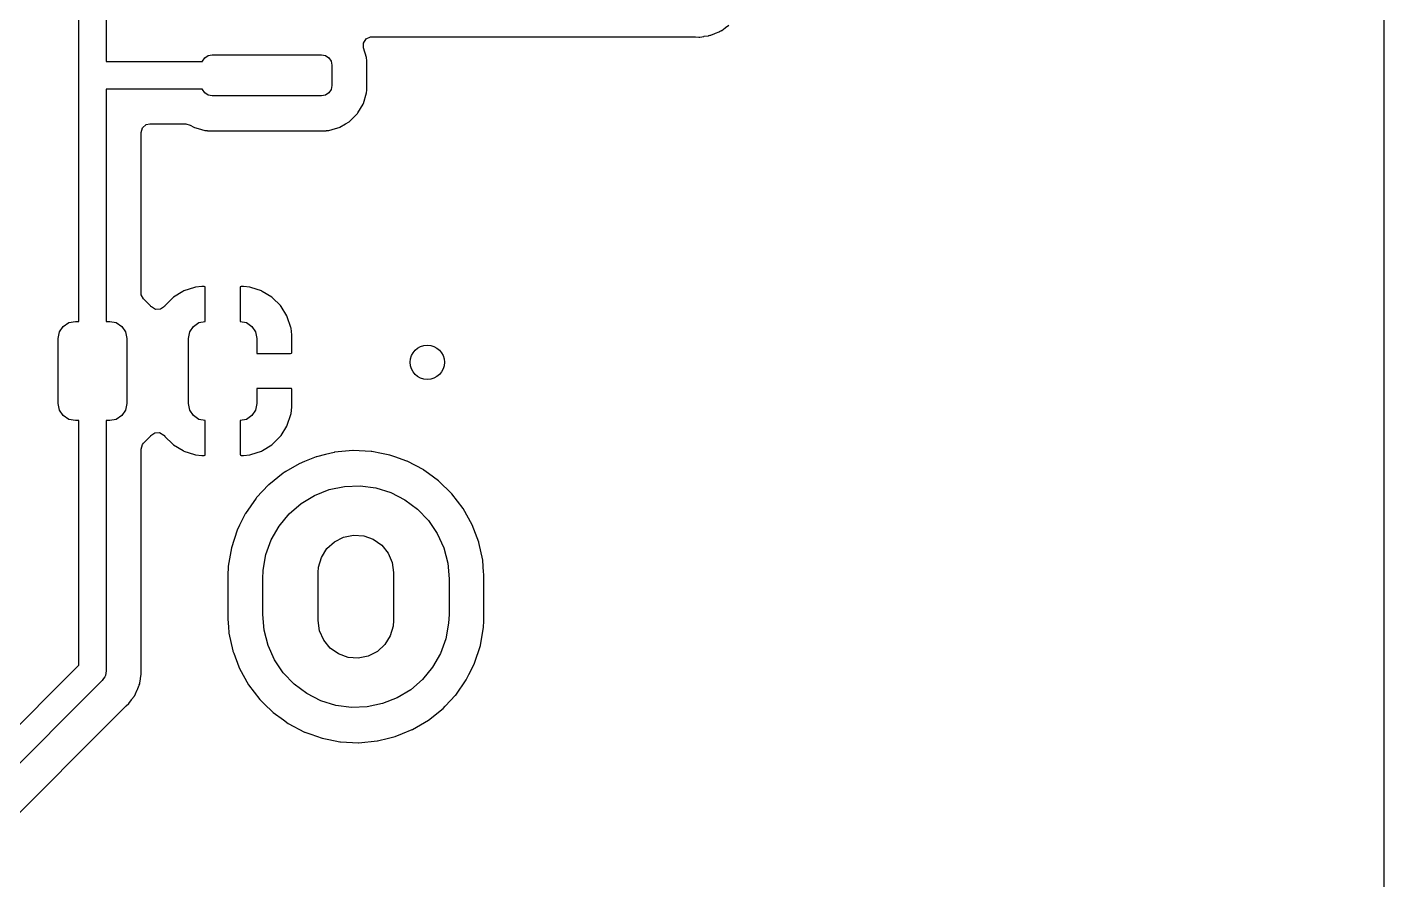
# Model space of a CAD drawing. Extents: x 84 to 124, y -235 to -33.
# Drawn here: x 104.14 to 123.95, y -87.45 to -75 of the extents above; entities that cross this region are included whole.
import ezdxf

# ---------------------------------------------------------------- set-up
doc = ezdxf.new("R2010")
doc.units = 0
doc.layers.add('BLACK', color=7, linetype='CONTINUOUS')

msp = doc.modelspace()

# ---------------------------------------------------------------- linework, layer by layer
at = {"layer": 'BLACK', "linetype": 'CONTINUOUS'}
for p, q in [((123.951, -33.0295), (123.951, -234.96)), ((104.895, -79.295), (104.895, -68.045)), ((105.295, -68.045), (105.295, -75.502)), ((114.19, -75.0871), (114.243, -75.0672)), ((114.243, -75.0672), (114.25, -75.0645)), ((114.243, -75.0672), (114.243, -75.0672)), ((114.25, -75.0645), (114.256, -75.0602)), ((114.256, -75.0602), (114.258, -75.0589)), ((114.258, -75.0589), (114.273, -75.0507)), ((114.273, -75.0507), (114.275, -75.0494)), ((114.275, -75.0494), (114.282, -75.0463)), ((114.282, -75.0463), (114.333, -75.0074)), ((114.333, -75.0074), (114.338, -75.0035)), ((114.338, -75.0035), (114.385, -74.9717)), ((109.053, -75.2307), (109.092, -75.171)), ((109.053, -75.3017), (109.053, -75.2307)), ((109.092, -75.171), (109.156, -75.1417)), ((109.156, -75.1417), (109.174, -75.1405)), ((109.174, -75.1405), (113.89, -75.1405)), ((113.89, -75.1405), (113.899, -75.1408)), ((113.899, -75.1408), (113.949, -75.1442)), ((113.949, -75.1442), (113.949, -75.1442)), ((113.949, -75.1442), (113.956, -75.1447)), ((113.956, -75.1447), (113.964, -75.1434)), ((113.964, -75.1434), (113.99, -75.1388)), ((113.964, -75.1434), (113.964, -75.1434)), ((113.99, -75.1388), (114.019, -75.1337)), ((114.019, -75.1337), (114.026, -75.1328)), ((114.026, -75.1328), (114.089, -75.1251)), ((114.089, -75.1251), (114.096, -75.1224)), ((114.096, -75.1224), (114.099, -75.1218)), ((114.099, -75.1218), (114.115, -75.1173)), ((114.115, -75.1173), (114.118, -75.1166)), ((114.118, -75.1166), (114.125, -75.1152)), ((114.125, -75.1152), (114.184, -75.0896)), ((114.184, -75.0896), (114.19, -75.0871)), ((106.701, -75.4946), (106.734, -75.4459)), ((106.734, -75.4459), (106.783, -75.4134)), ((106.783, -75.4134), (106.84, -75.402)), ((106.84, -75.402), (108.44, -75.402)), ((108.44, -75.402), (108.497, -75.4134)), ((108.497, -75.4134), (108.546, -75.4459)), ((108.546, -75.4459), (108.579, -75.4946)), ((109.094, -75.442), (109.053, -75.3017)), ((109.096, -75.4482), (109.094, -75.442)), ((109.094, -75.442), (109.094, -75.442)), ((109.099, -75.4855), (109.096, -75.4482)), ((105.295, -75.502), (106.7, -75.502)), ((106.7, -75.502), (106.701, -75.4946)), ((108.579, -75.4946), (108.59, -75.552)), ((108.59, -75.552), (108.59, -75.852)), ((109.099, -75.9185), (109.099, -75.4855)), ((108.59, -75.852), (108.579, -75.9094)), ((106.7, -75.902), (105.295, -75.902)), ((105.295, -75.902), (105.295, -79.295)), ((106.701, -75.9094), (106.7, -75.902)), ((106.734, -75.9581), (106.701, -75.9094)), ((106.783, -75.9906), (106.734, -75.9581)), ((106.84, -76.002), (106.783, -75.9906)), ((108.44, -76.002), (106.84, -76.002)), ((108.497, -75.9906), (108.44, -76.002)), ((108.546, -75.9581), (108.497, -75.9906)), ((108.579, -75.9094), (108.546, -75.9581)), ((109.049, -76.1156), (109.096, -75.9558)), ((109.096, -75.9558), (109.099, -75.9185)), ((108.847, -76.3765), (108.964, -76.2588)), ((108.964, -76.2588), (108.968, -76.252)), ((108.968, -76.252), (109.045, -76.1224)), ((108.968, -76.252), (108.968, -76.252)), ((109.045, -76.1224), (109.049, -76.1156)), ((105.803, -76.5365), (105.824, -76.4684)), ((105.824, -76.4684), (105.877, -76.4219)), ((105.877, -76.4219), (105.929, -76.4105)), ((105.929, -76.4105), (106.456, -76.4105)), ((106.456, -76.4105), (106.52, -76.428)), ((106.52, -76.428), (106.576, -76.4611)), ((106.576, -76.4611), (106.584, -76.4634)), ((106.584, -76.4634), (106.584, -76.4634)), ((106.584, -76.4634), (106.636, -76.4785)), ((108.644, -76.4785), (108.696, -76.4634)), ((108.696, -76.4634), (108.704, -76.4611)), ((108.696, -76.4634), (108.696, -76.4634)), ((108.704, -76.4611), (108.789, -76.4105)), ((108.789, -76.4105), (108.84, -76.3805)), ((108.84, -76.3805), (108.847, -76.3765)), ((108.84, -76.3805), (108.84, -76.3805)), ((105.803, -78.8787), (105.803, -76.5365)), ((106.636, -76.4785), (106.736, -76.5076)), ((106.736, -76.5076), (106.743, -76.5081)), ((106.743, -76.5081), (106.743, -76.5081)), ((106.743, -76.5081), (106.771, -76.5103)), ((106.771, -76.5103), (106.771, -76.5103)), ((106.771, -76.5103), (106.773, -76.5105)), ((106.773, -76.5105), (108.507, -76.5105)), ((108.507, -76.5105), (108.509, -76.5103)), ((108.509, -76.5103), (108.537, -76.5081)), ((108.509, -76.5103), (108.509, -76.5103)), ((108.537, -76.5081), (108.544, -76.5076)), ((108.537, -76.5081), (108.537, -76.5081)), ((108.544, -76.5076), (108.644, -76.4785)), ((106.582, -78.8001), (106.428, -78.8516)), ((106.596, -78.7973), (106.582, -78.8001)), ((106.691, -78.7873), (106.596, -78.7973)), ((106.698, -78.787), (106.691, -78.7873)), ((106.727, -78.787), (106.698, -78.787)), ((106.735, -78.7887), (106.727, -78.787)), ((106.737, -78.7899), (106.735, -78.7887)), ((106.741, -78.8051), (106.737, -78.7899)), ((106.741, -79.2958), (106.741, -78.8051)), ((107.251, -78.7929), (107.249, -78.8005)), ((107.249, -78.8005), (107.249, -79.2958)), ((107.252, -78.7915), (107.251, -78.7929)), ((107.267, -78.787), (107.252, -78.7915)), ((107.292, -78.787), (107.267, -78.787)), ((107.299, -78.7873), (107.292, -78.787)), ((107.393, -78.797), (107.299, -78.7873)), ((107.406, -78.7999), (107.393, -78.797)), ((107.561, -78.851), (107.406, -78.7999)), ((105.806, -78.9056), (105.803, -78.8787)), ((105.84, -78.9678), (105.806, -78.9056)), ((105.922, -79.0494), (105.84, -78.9678)), ((106.266, -78.9521), (106.151, -79.0668)), ((106.277, -78.9431), (106.266, -78.9521)), ((106.415, -78.8578), (106.277, -78.9431)), ((106.428, -78.8516), (106.415, -78.8578)), ((107.574, -78.8572), (107.561, -78.851)), ((107.712, -78.9422), (107.574, -78.8572)), ((107.723, -78.9513), (107.712, -78.9422)), ((107.838, -79.0658), (107.723, -78.9513)), ((105.943, -79.0707), (105.922, -79.0494)), ((105.947, -79.0766), (105.943, -79.0707)), ((105.954, -79.0844), (105.947, -79.0766)), ((106.015, -79.1201), (105.954, -79.0844)), ((106.086, -79.1168), (106.015, -79.1201)), ((106.144, -79.0758), (106.086, -79.1168)), ((106.151, -79.0668), (106.144, -79.0758)), ((107.847, -79.0772), (107.838, -79.0658)), ((107.932, -79.215), (107.847, -79.0772)), ((107.938, -79.2282), (107.932, -79.215)), ((107.99, -79.3824), (107.938, -79.2282)), ((104.614, -79.4493), (104.668, -79.3682)), ((104.668, -79.3682), (104.749, -79.314)), ((104.749, -79.314), (104.845, -79.295)), ((104.845, -79.295), (104.895, -79.295)), ((105.295, -79.295), (105.345, -79.295)), ((105.345, -79.295), (105.441, -79.314)), ((105.441, -79.314), (105.522, -79.3682)), ((105.522, -79.3682), (105.576, -79.4493)), ((106.514, -79.4493), (106.568, -79.3682)), ((106.568, -79.3682), (106.649, -79.314)), ((106.649, -79.314), (106.741, -79.2958)), ((107.249, -79.2958), (107.341, -79.314)), ((107.341, -79.314), (107.422, -79.3682)), ((107.422, -79.3682), (107.476, -79.4493)), ((107.993, -79.3958), (107.99, -79.3824)), ((108.003, -79.4914), (107.993, -79.3958)), ((104.595, -79.545), (104.614, -79.4493)), ((104.595, -80.495), (104.595, -79.545)), ((105.576, -79.4493), (105.595, -79.545)), ((105.595, -79.545), (105.595, -80.495)), ((106.495, -79.545), (106.514, -79.4493)), ((106.495, -80.495), (106.495, -79.545)), ((107.476, -79.4493), (107.495, -79.545)), ((107.495, -79.545), (107.495, -79.766)), ((108.003, -79.4979), (108.003, -79.4914)), ((108.003, -79.7525), (108.003, -79.4979)), ((107.495, -79.766), (107.985, -79.766)), ((107.985, -79.766), (108, -79.7615)), ((108, -79.7615), (108.001, -79.7601)), ((108.001, -79.7601), (108.003, -79.7525)), ((107.989, -80.274), (107.495, -80.274)), ((107.495, -80.274), (107.495, -80.495)), ((107.997, -80.2757), (107.989, -80.274)), ((107.999, -80.2769), (107.997, -80.2757)), ((108.003, -80.2921), (107.999, -80.2769)), ((108.003, -80.5421), (108.003, -80.2921)), ((104.614, -80.5907), (104.595, -80.495)), ((104.668, -80.6718), (104.614, -80.5907)), ((105.576, -80.5907), (105.522, -80.6718)), ((105.595, -80.495), (105.576, -80.5907)), ((106.514, -80.5907), (106.495, -80.495)), ((106.568, -80.6718), (106.514, -80.5907)), ((107.476, -80.5907), (107.422, -80.6718)), ((107.495, -80.495), (107.476, -80.5907)), ((107.993, -80.6429), (108.003, -80.5486)), ((108.003, -80.5486), (108.003, -80.5421)), ((104.749, -80.726), (104.668, -80.6718)), ((104.845, -80.745), (104.749, -80.726)), ((104.895, -80.745), (104.845, -80.745)), ((104.895, -84.3162), (104.895, -80.745)), ((105.345, -80.745), (105.295, -80.745)), ((105.295, -80.745), (105.295, -84.3993)), ((105.441, -80.726), (105.345, -80.745)), ((105.522, -80.6718), (105.441, -80.726)), ((106.649, -80.726), (106.568, -80.6718)), ((106.741, -80.7442), (106.649, -80.726)), ((106.741, -81.2395), (106.741, -80.7442)), ((107.341, -80.726), (107.249, -80.7442)), ((107.249, -80.7442), (107.249, -81.2349)), ((107.422, -80.6718), (107.341, -80.726)), ((107.848, -80.9618), (107.933, -80.8238)), ((107.933, -80.8238), (107.939, -80.8106)), ((107.939, -80.8106), (107.99, -80.6563)), ((107.99, -80.6563), (107.993, -80.6429)), ((105.841, -81.0722), (105.944, -80.9683)), ((105.944, -80.9683), (105.947, -80.9638)), ((105.947, -80.9638), (106.004, -80.9232)), ((106.004, -80.9232), (106.075, -80.9199)), ((106.075, -80.9199), (106.137, -80.9556)), ((106.137, -80.9556), (106.144, -80.9641)), ((106.144, -80.9641), (106.152, -80.9742)), ((106.152, -80.9742), (106.267, -81.0887)), ((107.724, -81.0879), (107.839, -80.9732)), ((107.839, -80.9732), (107.848, -80.9618)), ((105.803, -81.1615), (105.824, -81.0934)), ((105.803, -84.3744), (105.803, -81.1615)), ((105.824, -81.0934), (105.84, -81.0725)), ((105.84, -81.0725), (105.841, -81.0722)), ((106.267, -81.0887), (106.278, -81.0978)), ((106.278, -81.0978), (106.416, -81.1828)), ((106.416, -81.1828), (106.429, -81.189)), ((106.429, -81.189), (106.584, -81.2401)), ((107.408, -81.2399), (107.562, -81.1884)), ((107.562, -81.1884), (107.575, -81.1822)), ((107.575, -81.1822), (107.713, -81.0969)), ((107.713, -81.0969), (107.724, -81.0879)), ((108.623, -81.2088), (108.498, -81.2395)), ((108.628, -81.2077), (108.623, -81.2088)), ((108.623, -81.2088), (108.623, -81.2088)), ((108.897, -81.182), (108.628, -81.2077)), ((108.902, -81.1822), (108.897, -81.182)), ((109.164, -81.1952), (108.902, -81.1822)), ((108.902, -81.1822), (108.902, -81.1822)), ((109.168, -81.1955), (109.164, -81.1952)), ((109.164, -81.1952), (109.164, -81.1952)), ((109.173, -81.1963), (109.168, -81.1955)), ((109.316, -81.2245), (109.173, -81.1963)), ((109.173, -81.1963), (109.173, -81.1963)), ((109.434, -81.2479), (109.316, -81.2245)), ((106.584, -81.2401), (106.597, -81.243)), ((106.597, -81.243), (106.691, -81.2527)), ((106.691, -81.2527), (106.698, -81.253)), ((106.698, -81.253), (106.723, -81.253)), ((106.723, -81.253), (106.738, -81.2485)), ((106.738, -81.2485), (106.739, -81.2471)), ((106.739, -81.2471), (106.741, -81.2395)), ((107.249, -81.2349), (107.253, -81.2501)), ((107.253, -81.2501), (107.255, -81.2513)), ((107.255, -81.2513), (107.263, -81.253)), ((107.263, -81.253), (107.292, -81.253)), ((107.292, -81.253), (107.299, -81.2527)), ((107.299, -81.2527), (107.394, -81.2427)), ((107.394, -81.2427), (107.408, -81.2399)), ((108.113, -81.374), (107.917, -81.4887)), ((108.192, -81.342), (108.113, -81.374)), ((108.36, -81.2739), (108.192, -81.342)), ((108.364, -81.2722), (108.36, -81.2739)), ((108.36, -81.2739), (108.36, -81.2739)), ((108.498, -81.2395), (108.364, -81.2722)), ((109.508, -81.2739), (109.434, -81.2479)), ((109.686, -81.3367), (109.508, -81.2739)), ((109.69, -81.3382), (109.686, -81.3367)), ((109.686, -81.3367), (109.686, -81.3367)), ((109.93, -81.4645), (109.69, -81.3382)), ((107.879, -81.511), (107.667, -81.6804)), ((107.892, -81.5035), (107.879, -81.511)), ((107.917, -81.4887), (107.892, -81.5035)), ((109.934, -81.4671), (109.93, -81.4645)), ((109.999, -81.5149), (109.934, -81.4671)), ((110.149, -81.624), (109.999, -81.5149)), ((107.664, -81.6837), (107.491, -81.8691)), ((107.667, -81.6804), (107.664, -81.6837)), ((108.335, -81.8368), (108.549, -81.7524)), ((108.549, -81.7524), (108.774, -81.7051)), ((108.774, -81.7051), (109.004, -81.6965)), ((109.004, -81.6965), (109.232, -81.7267)), ((109.232, -81.7267), (109.452, -81.7949)), ((109.452, -81.7949), (109.657, -81.8991)), ((110.343, -81.8136), (110.149, -81.624)), ((110.508, -82.0291), (110.343, -81.8136)), ((107.482, -81.8785), (107.327, -82.1013)), ((107.491, -81.8691), (107.482, -81.8785)), ((107.965, -82.1069), (108.139, -81.9561)), ((108.139, -81.9561), (108.335, -81.8368)), ((109.657, -81.8991), (109.841, -82.0364)), ((107.325, -82.1054), (107.243, -82.2705)), ((107.327, -82.1013), (107.325, -82.1054)), ((107.325, -82.1054), (107.325, -82.1054)), ((107.819, -82.2847), (107.965, -82.1069)), ((109.841, -82.0364), (110, -82.2028)), ((110, -82.2028), (110.128, -82.3936)), ((110.639, -82.2662), (110.508, -82.0291)), ((107.207, -82.3441), (107.122, -82.6018)), ((107.243, -82.2705), (107.207, -82.3441)), ((107.705, -82.4845), (107.819, -82.2847)), ((110.128, -82.3936), (110.223, -82.6033)), ((110.735, -82.5198), (110.639, -82.2662)), ((107.122, -82.6018), (107.076, -82.8689)), ((107.627, -82.7007), (107.705, -82.4845)), ((108.516, -82.6144), (108.626, -82.5134)), ((108.626, -82.5134), (108.759, -82.4456)), ((108.759, -82.4456), (108.905, -82.4161)), ((108.905, -82.4161), (109.054, -82.427)), ((109.054, -82.427), (109.195, -82.4776)), ((109.195, -82.4776), (109.317, -82.5641)), ((109.317, -82.5641), (109.41, -82.6801)), ((110.223, -82.6033), (110.281, -82.8259)), ((110.736, -82.5242), (110.735, -82.5198)), ((110.793, -82.7801), (110.736, -82.5242)), ((110.736, -82.5242), (110.736, -82.5242)), ((107.586, -82.927), (107.627, -82.7007)), ((108.396, -82.8847), (108.438, -82.7413)), ((108.438, -82.7413), (108.516, -82.6144)), ((109.41, -82.6801), (109.47, -82.8171)), ((110.794, -82.7845), (110.793, -82.7801)), ((110.794, -82.7891), (110.794, -82.7845)), ((110.806, -82.9562), (110.794, -82.7891)), ((107.073, -82.9302), (107.072, -82.9546)), ((107.072, -82.9546), (107.072, -83.6439)), ((107.076, -82.8728), (107.073, -82.9302)), ((107.076, -82.8689), (107.076, -82.8728)), ((107.58, -83.055), (107.586, -82.927)), ((108.39, -82.965), (108.396, -82.8847)), ((108.39, -83.665), (108.39, -82.965)), ((109.47, -82.8171), (109.49, -82.965)), ((109.49, -82.965), (109.49, -83.665)), ((110.281, -82.8259), (110.3, -83.055)), ((110.808, -82.9861), (110.806, -82.9562)), ((110.808, -83.6754), (110.808, -82.9861)), ((107.58, -83.575), (107.58, -83.055)), ((110.3, -83.055), (110.3, -83.575)), ((107.599, -83.8041), (107.58, -83.575)), ((110.3, -83.575), (110.294, -83.703)), ((107.072, -83.6439), (107.072, -83.6462)), ((107.072, -83.6462), (107.08, -83.7572)), ((107.072, -83.6462), (107.072, -83.6462)), ((107.08, -83.7572), (107.086, -83.8455)), ((108.41, -83.8129), (108.39, -83.665)), ((109.484, -83.7453), (109.442, -83.8887)), ((109.49, -83.665), (109.484, -83.7453)), ((110.294, -83.703), (110.253, -83.9293)), ((110.764, -83.9944), (110.804, -83.7649)), ((110.804, -83.7611), (110.808, -83.6754)), ((110.804, -83.7648), (110.804, -83.7611)), ((110.804, -83.7649), (110.804, -83.7648)), ((107.086, -83.8455), (107.087, -83.8499)), ((107.087, -83.8499), (107.087, -83.8499)), ((107.087, -83.8499), (107.144, -84.1055)), ((107.657, -84.0267), (107.599, -83.8041)), ((108.47, -83.9499), (108.41, -83.8129)), ((108.563, -84.0659), (108.47, -83.9499)), ((109.442, -83.8887), (109.364, -84.0156)), ((110.253, -83.9293), (110.175, -84.1455)), ((110.758, -84.0282), (110.764, -83.9944)), ((107.144, -84.1055), (107.145, -84.1102)), ((107.145, -84.1102), (107.157, -84.1424)), ((107.157, -84.1424), (107.232, -84.3401)), ((107.752, -84.2364), (107.657, -84.0267)), ((108.685, -84.1524), (108.563, -84.0659)), ((108.826, -84.203), (108.685, -84.1524)), ((109.121, -84.1844), (108.975, -84.2139)), ((109.254, -84.1166), (109.121, -84.1844)), ((109.364, -84.0156), (109.254, -84.1166)), ((110.175, -84.1455), (110.061, -84.3453)), ((110.673, -84.2859), (110.758, -84.0282)), ((99.9346, -89.2766), (104.895, -84.3162)), ((105.804, -84.3816), (105.803, -84.3744)), ((105.807, -84.4438), (105.804, -84.3816)), ((107.232, -84.3401), (107.241, -84.3638)), ((107.241, -84.3638), (107.372, -84.6009)), ((107.88, -84.4272), (107.752, -84.2364)), ((108.975, -84.2139), (108.826, -84.203)), ((110.061, -84.3453), (109.915, -84.5231)), ((110.591, -84.4513), (110.671, -84.29)), ((110.671, -84.29), (110.673, -84.2859)), ((110.671, -84.29), (110.671, -84.29)), ((105.236, -84.5404), (100.276, -89.5008)), ((105.254, -84.5121), (105.236, -84.5404)), ((105.275, -84.486), (105.254, -84.5121)), ((105.278, -84.4748), (105.275, -84.486)), ((105.284, -84.4651), (105.278, -84.4748)), ((105.288, -84.4319), (105.284, -84.4651)), ((105.295, -84.3993), (105.288, -84.4319)), ((105.778, -84.6024), (105.783, -84.5862)), ((105.783, -84.5862), (105.784, -84.5836)), ((105.784, -84.5836), (105.786, -84.5765)), ((105.786, -84.5765), (105.795, -84.5131)), ((105.795, -84.5131), (105.796, -84.5066)), ((105.796, -84.5066), (105.806, -84.4513)), ((105.806, -84.4513), (105.807, -84.4438)), ((108.039, -84.5936), (107.88, -84.4272)), ((108.223, -84.7309), (108.039, -84.5936)), ((109.915, -84.5231), (109.741, -84.6739)), ((110.398, -84.7515), (110.553, -84.5287)), ((110.553, -84.5287), (110.591, -84.4513)), ((105.666, -84.819), (105.701, -84.7747)), ((105.701, -84.7747), (105.705, -84.7687)), ((105.705, -84.7687), (105.709, -84.7618)), ((105.709, -84.7618), (105.71, -84.7595)), ((105.71, -84.7595), (105.718, -84.7448)), ((105.718, -84.7448), (105.72, -84.7425)), ((105.72, -84.7425), (105.724, -84.7363)), ((105.724, -84.7363), (105.747, -84.6767)), ((105.747, -84.6767), (105.75, -84.6706)), ((105.75, -84.6706), (105.773, -84.6194)), ((105.773, -84.6194), (105.776, -84.6124)), ((105.776, -84.6124), (105.777, -84.605)), ((105.777, -84.605), (105.778, -84.6024)), ((107.372, -84.6009), (107.537, -84.8164)), ((108.428, -84.8351), (108.223, -84.7309)), ((109.741, -84.6739), (109.545, -84.7932)), ((110.246, -84.9146), (110.395, -84.7548)), ((110.395, -84.7548), (110.398, -84.7515)), ((110.395, -84.7548), (110.395, -84.7548)), ((101.303, -89.1932), (105.576, -84.9205)), ((105.576, -84.9205), (105.582, -84.9146)), ((105.582, -84.9146), (105.588, -84.9094)), ((105.588, -84.9094), (105.625, -84.8766)), ((105.625, -84.8766), (105.662, -84.8243)), ((105.662, -84.8243), (105.666, -84.819)), ((107.537, -84.8164), (107.54, -84.8196)), ((107.54, -84.8196), (107.54, -84.8196)), ((107.54, -84.8196), (107.598, -84.8766)), ((107.598, -84.8766), (107.731, -85.006)), ((108.648, -84.9033), (108.428, -84.8351)), ((108.876, -84.9335), (108.648, -84.9033)), ((109.106, -84.9249), (108.876, -84.9335)), ((109.331, -84.8776), (109.106, -84.9249)), ((109.545, -84.7932), (109.331, -84.8776)), ((110.001, -85.119), (110.213, -84.9496)), ((110.213, -84.9496), (110.246, -84.9146)), ((107.731, -85.006), (107.734, -85.0087)), ((107.734, -85.0087), (107.734, -85.0087)), ((107.734, -85.0087), (107.882, -85.1161)), ((107.882, -85.1161), (107.95, -85.1655)), ((107.95, -85.1655), (108.19, -85.2918)), ((109.767, -85.256), (110.001, -85.119)), ((108.19, -85.2918), (108.194, -85.2933)), ((108.194, -85.2933), (108.194, -85.2933)), ((108.194, -85.2933), (108.284, -85.3249)), ((108.284, -85.3249), (108.446, -85.3821)), ((108.446, -85.3821), (108.544, -85.4014)), ((109.257, -85.4212), (109.417, -85.3821)), ((109.417, -85.3821), (109.516, -85.3578)), ((109.516, -85.3578), (109.622, -85.3148)), ((109.622, -85.3148), (109.763, -85.2577)), ((109.763, -85.2577), (109.767, -85.256)), ((109.763, -85.2577), (109.763, -85.2577)), ((108.544, -85.4014), (108.707, -85.4337)), ((108.707, -85.4337), (108.707, -85.4337)), ((108.707, -85.4337), (108.712, -85.4345)), ((108.712, -85.4345), (108.716, -85.4348)), ((108.716, -85.4348), (108.716, -85.4348)), ((108.716, -85.4348), (108.978, -85.4478)), ((108.978, -85.4478), (108.978, -85.4478)), ((108.978, -85.4478), (108.983, -85.448)), ((108.983, -85.448), (109.252, -85.4223)), ((109.252, -85.4223), (109.257, -85.4212)), ((109.257, -85.4212), (109.257, -85.4212))]:
    msp.add_line(p, q, dxfattribs=at)
at = {"layer": 'BLACK'}
msp.add_circle((109.982, -79.893), 0.25, dxfattribs=at)

doc.saveas('drawing.dxf')
